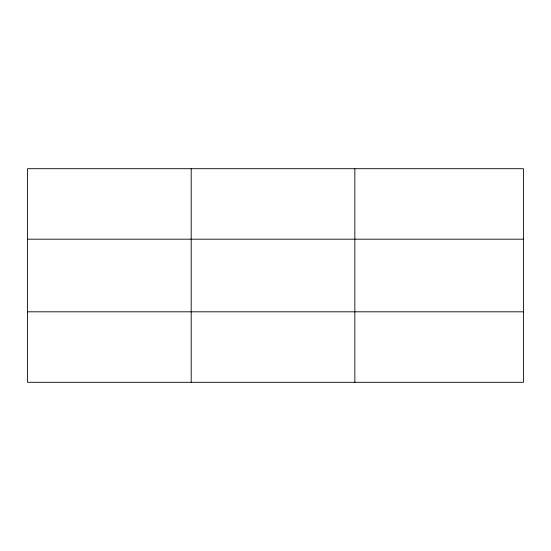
<?xml version="1.0" encoding="UTF-8"?>
<svg xmlns="http://www.w3.org/2000/svg" width="551" height="551" viewBox="0 0 551 551"><rect width="100%" height="100%" fill="white"/><g stroke="black" fill="none" stroke-linecap="round" stroke-linejoin="round"><path stroke-width="0.83" d="M191.197 168.702L191.197 382.298M354.844 168.702L354.844 382.298M523.45 239.189L523.45 168.702L27.55 168.702L27.55 382.298L523.45 382.298L523.45 239.189L27.55 239.189M27.55 311.811L523.45 311.811"/></g></svg>
